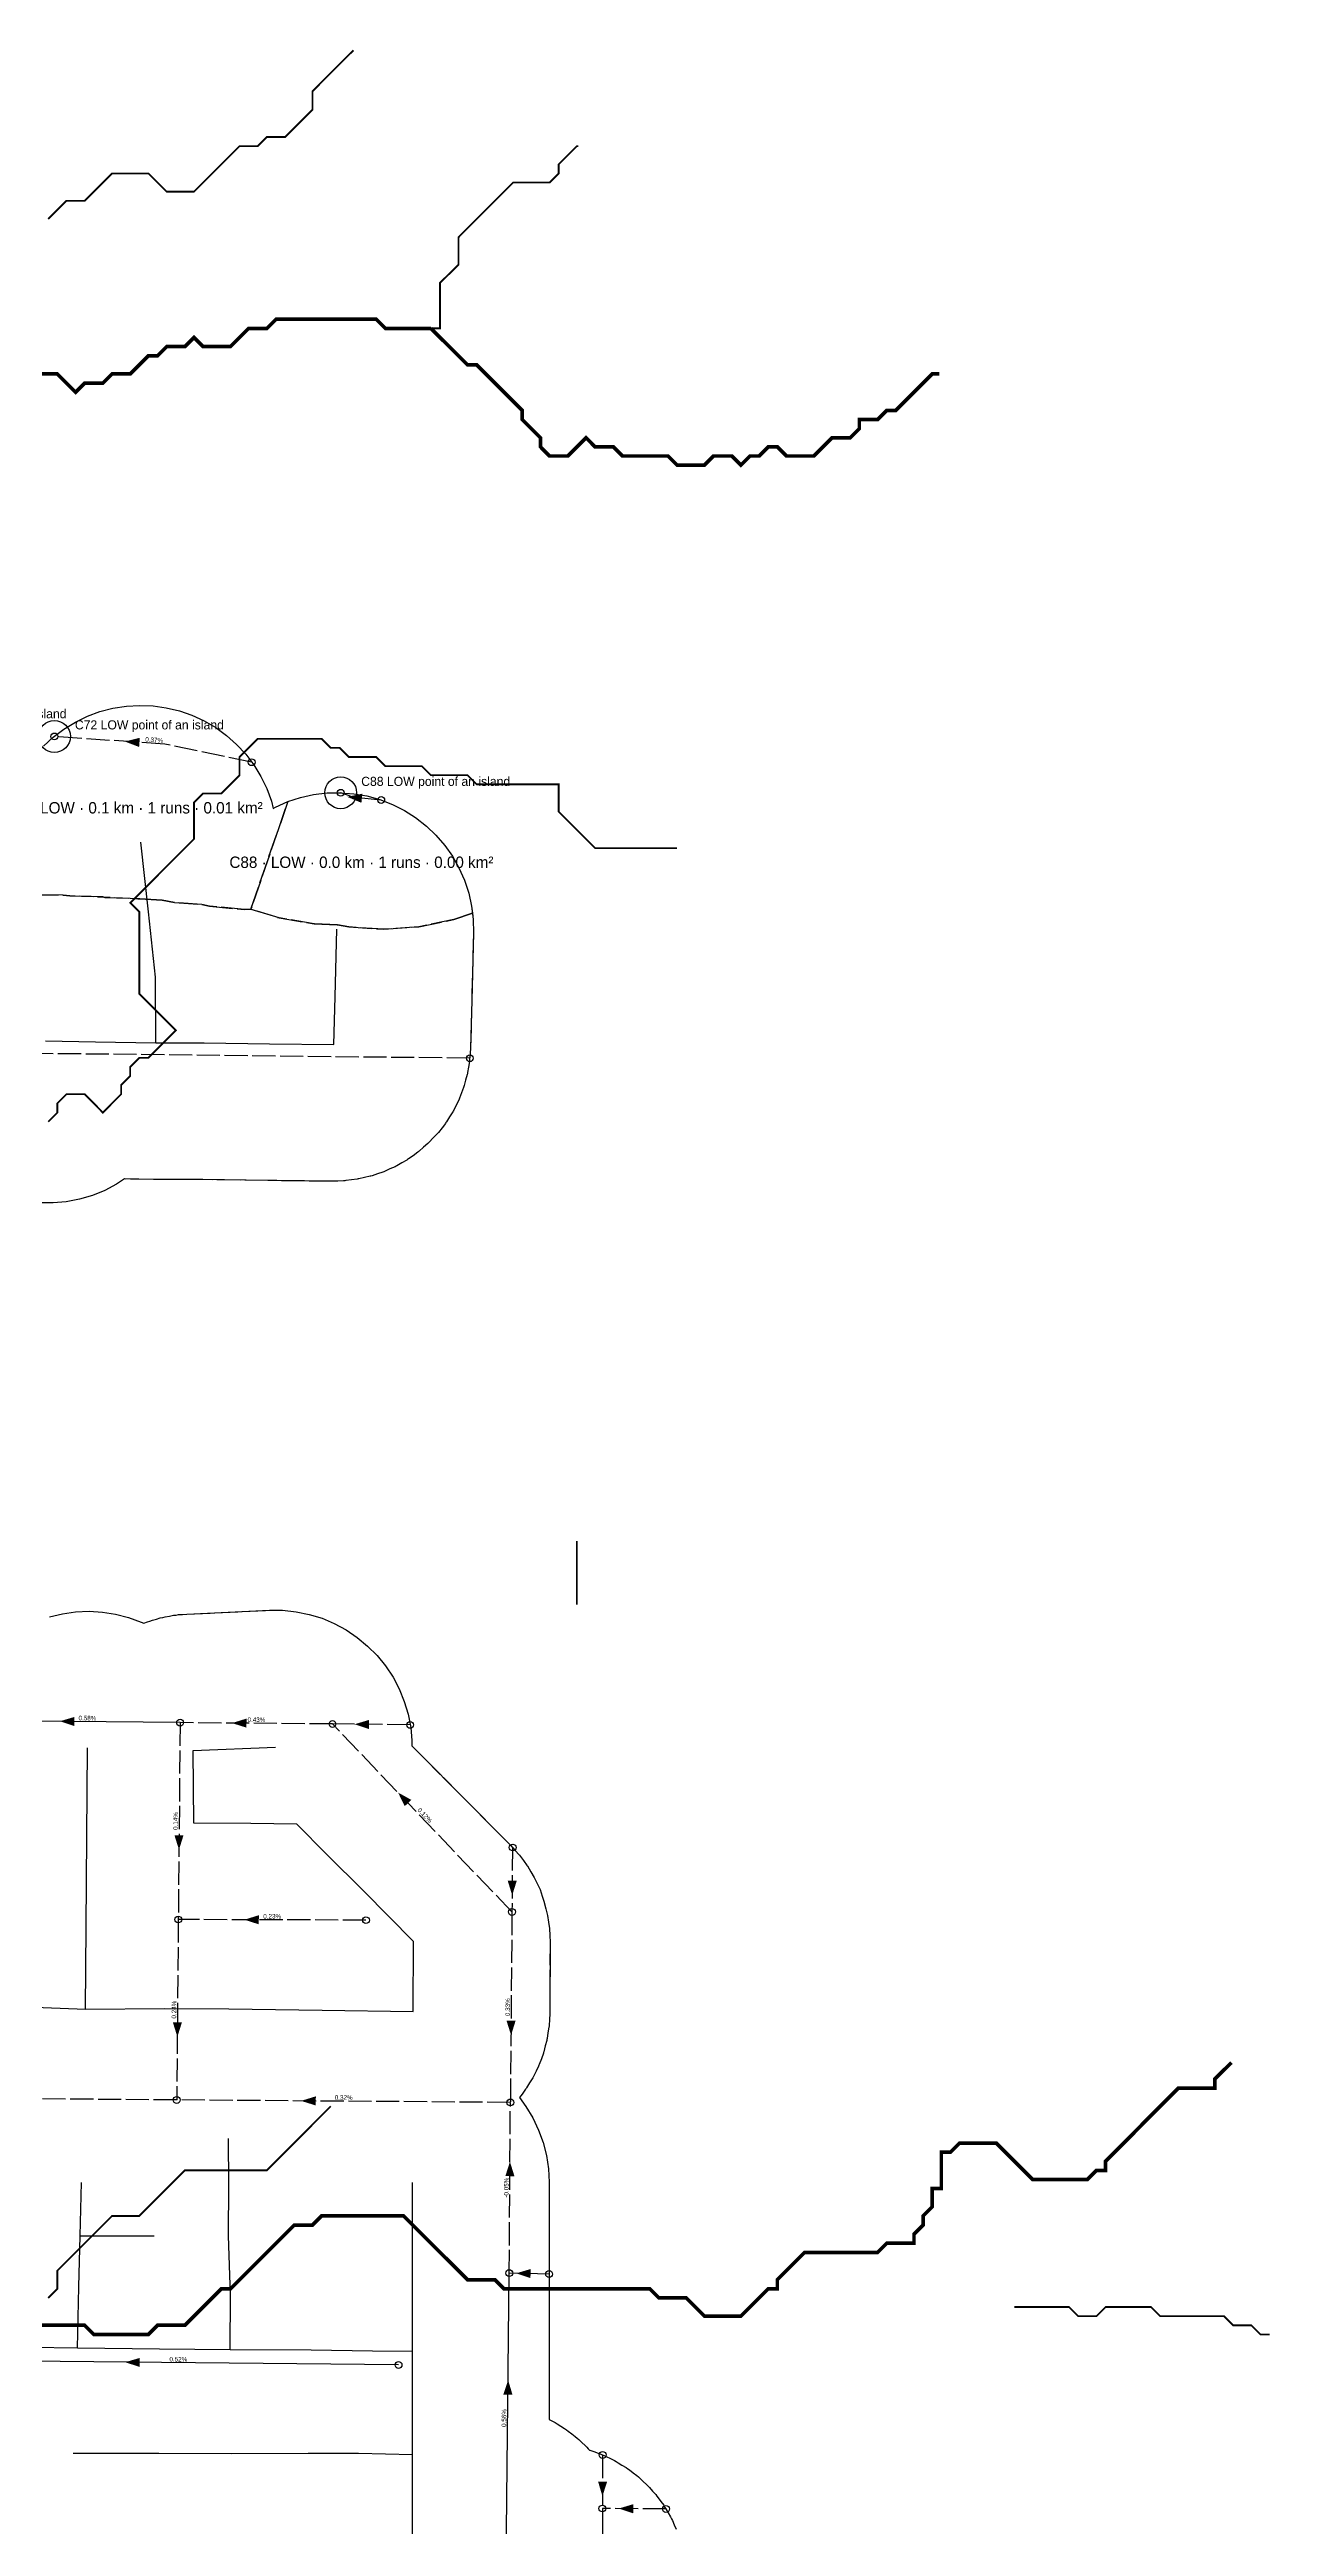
# Model space of a CAD drawing. Header units: metres. Extents: x 441395 to 476894, y 2561381 to 2578972.
# Drawn here: x 446723 to 447259, y 2566793 to 2567880 of the extents above; entities that cross this region are included whole.
import ezdxf
from ezdxf.enums import TextEntityAlignment as Align

# ---------------------------------------------------------------- set-up
doc = ezdxf.new("R2010")
doc.units = ezdxf.units.M
doc.header["$LTSCALE"] = 8
doc.linetypes.add('DASHDOT', pattern=[3.556, 2.54, -0.508, 0, -0.508])
doc.linetypes.add('DASHED', pattern=[1.524, 1.27, -0.254])
for name, color, linetype in [('A_ARROWS', 7, 'Continuous'), ('A_BUILT_2006', 252, 'Continuous'), ('A_CATCH_LABEL', 7, 'Continuous'), ('A_CATCHMENTS', 7, 'Continuous'), ('A_ENVELOPE', 3, 'Continuous'), ('A_GRADIENT', 8, 'Continuous'), ('A_JUNCTIONS', 8, 'Continuous'), ('A_OUTLET_LABEL', 7, 'Continuous'), ('A_OUTLETS', 7, 'Continuous'), ('A_RUNS', 7, 'Continuous'), ('A_STREAMS', 5, 'Continuous')]:
    doc.layers.add(name, color=color, linetype=linetype)

msp = doc.modelspace()

# ---------------------------------------------------------------- linework, layer by layer
at = {"layer": 'A_ARROWS', "color": 2}
msp.add_solid([(446756.2, 2567576.1), (446762.8, 2567577.7), (446762.5, 2567573.7)], dxfattribs=at)
at = {"layer": 'A_ARROWS', "color": 3}
msp.add_solid([(446853.9, 2567551.8), (446860.5, 2567553.2), (446860.1, 2567549.2)], dxfattribs=at)
at = {"layer": 'A_ARROWS', "color": 1}
for points in [[(446727.7, 2567146.1), (446734.1, 2567148), (446734.1, 2567144)], [(446803.3, 2567145.3), (446809.7, 2567147.3), (446809.6, 2567143.3)], [(446857.1, 2567144.8), (446863.5, 2567146.7), (446863.4, 2567142.7)], [(446876.2, 2567114.8), (446882, 2567111.6), (446879.1, 2567108.8)], [(446780, 2567089.7), (446778, 2567096.1), (446782, 2567096.1)], [(446926.3, 2567069.7), (446924.3, 2567076.2), (446928.3, 2567076.1)], [(446808.7, 2567059), (446815.1, 2567061), (446815, 2567057)], [(446779.3, 2567007.6), (446777.3, 2567014), (446781.3, 2567014)], [(446925.8, 2567008.3), (446923.8, 2567014.7), (446927.8, 2567014.7)], [(446833.6, 2566979.5), (446840.1, 2566981.5), (446840, 2566977.5)], [(446925.3, 2566952.8), (446927.3, 2566946.4), (446923.3, 2566946.5)], [(446928, 2566903.8), (446934.4, 2566905.7), (446934.3, 2566901.7)], [(446756.4, 2566864.8), (446762.8, 2566866.7), (446762.8, 2566862.7)], [(446924.5, 2566857), (446926.4, 2566850.6), (446922.4, 2566850.6)], [(446965.9, 2566806), (446964, 2566812.4), (446968, 2566812.4)], [(446973.1, 2566800.6), (446979.5, 2566802.5), (446979.4, 2566798.5)]]:
    msp.add_solid(points, dxfattribs=at)
at = {"layer": 'A_BUILT_2006', "color": 252}
for points in [[(446766.6, 2567501.3), (446763.3, 2567531.9)], [(446769.7, 2567472.6), (446766.6, 2567501.3)], [(446848.5, 2567464), (446849.3, 2567493.7)], [(446769.8, 2567443.8), (446769.7, 2567472.6)], [(446848, 2567443.1), (446848.5, 2567464)], [(446721.4, 2567444.7), (446743.3, 2567444.3)], [(446743.3, 2567444.3), (446769.8, 2567443.8)], [(446769.8, 2567443.8), (446791, 2567443.8)], [(446791, 2567443.8), (446819.7, 2567443.4)], [(446819.7, 2567443.4), (446848, 2567443.1)], [(446739.6, 2567095.6), (446739.9, 2567134.4)], [(446786.2, 2567133.2), (446822.4, 2567134.8)], [(446786.5, 2567101.4), (446786.2, 2567133.2)], [(446811.5, 2567101.2), (446786.5, 2567101.4)], [(446831.8, 2567101), (446811.5, 2567101.2)], [(446844.8, 2567087.8), (446831.8, 2567101)], [(446739.3, 2567055.7), (446739.6, 2567095.6)], [(446861.1, 2567071.5), (446844.8, 2567087.8)], [(446882.9, 2567049.4), (446861.1, 2567071.5)], [(446738.9, 2567019.8), (446739.3, 2567055.7)], [(446882.8, 2567018.7), (446882.9, 2567049.4)], [(446705.5, 2567021), (446738.9, 2567019.8)], [(446738.9, 2567019.8), (446773.6, 2567020.1)], [(446773.6, 2567020.1), (446801.9, 2567019.9)], [(446801.9, 2567019.9), (446842.9, 2567019.3)], [(446842.9, 2567019.3), (446882.8, 2567018.7)], [(446801.9, 2566942.6), (446801.7, 2566963)], [(446736.6, 2566920.3), (446737.2, 2566943.7)], [(446801.7, 2566920.3), (446801.9, 2566942.6)], [(446882.5, 2566908.2), (446882.5, 2566943.7)], [(446736.1, 2566897.9), (446736.6, 2566920.3)], [(446736.6, 2566920.3), (446769.1, 2566920.3)], [(446802.6, 2566894.4), (446801.7, 2566920.3)], [(446882.5, 2566869.5), (446882.5, 2566908.2)], [(446735.5, 2566871), (446736.1, 2566897.9)], [(446802.4, 2566870.3), (446802.6, 2566894.4)], [(446735.5, 2566871), (446714.8, 2566871.2)], [(446771.4, 2566870.6), (446735.5, 2566871)], [(446802.4, 2566870.3), (446771.4, 2566870.6)], [(446838.1, 2566870.1), (446802.4, 2566870.3)], [(446865, 2566869.7), (446838.1, 2566870.1)], [(446882.5, 2566869.5), (446865, 2566869.7)], [(446882.5, 2566848.2), (446882.5, 2566869.5)], [(446882.5, 2566824.2), (446882.5, 2566848.2)], [(446771.1, 2566824.7), (446733.5, 2566824.8)], [(446803.1, 2566824.6), (446771.1, 2566824.7)], [(446836.7, 2566824.8), (446803.1, 2566824.6)], [(446858.8, 2566824.8), (446836.7, 2566824.8)], [(446882.5, 2566824.2), (446858.8, 2566824.8)], [(446882.5, 2566787.4), (446882.5, 2566824.2)]]:
    msp.add_lwpolyline(points, dxfattribs=at)
at = {"layer": 'A_CATCHMENTS', "color": 2, "linetype": 'DASHED'}
msp.add_lwpolyline([(446720.5, 2567574), (446724.8, 2567578), (446729.5, 2567581.5), (446734.5, 2567584.6), (446739.8, 2567587.2), (446745.3, 2567589.2), (446751, 2567590.7), (446756.9, 2567591.6), (446762.7, 2567591.9), (446768.6, 2567591.7), (446774.4, 2567590.9), (446780.2, 2567589.5), (446785.7, 2567587.6), (446791.1, 2567585.1), (446796.2, 2567582.2), (446800.9, 2567578.7), (446805.3, 2567574.8), (446809.3, 2567570.5), (446812.9, 2567565.8), (446815.9, 2567560.7), (446818.5, 2567555.4), (446820.6, 2567549.9), (446821.4, 2567546.7), (446822.4, 2567547.3), (446827.8, 2567549.7), (446827.8, 2567549.7), (446811.6, 2567502.5), (446811.6, 2567502.5), (446808.7, 2567502.4), (446793.4, 2567503.8), (446790.1, 2567504.5), (446778.1, 2567505.4), (446772.6, 2567506.4), (446762.8, 2567507), (446762, 2567507.1), (446747.5, 2567507.7), (446746.6, 2567507.9), (446732.1, 2567508.3), (446729.1, 2567508.7), (446716.8, 2567508.8)], dxfattribs=at)
at = {"layer": 'A_CATCHMENTS', "color": 3, "linetype": 'DASHED'}
msp.add_lwpolyline([(446824, 2567498.7), (446811.6, 2567502.5), (446827.8, 2567549.7), (446833.4, 2567551.5), (446839.1, 2567552.8), (446845, 2567553.5), (446850.9, 2567553.6), (446856.7, 2567553.2), (446862.5, 2567552.2), (446868.2, 2567550.6), (446873.7, 2567548.5), (446879, 2567545.8), (446883.9, 2567542.7), (446888.6, 2567539), (446892.8, 2567535), (446896.7, 2567530.5), (446900.1, 2567525.7), (446902.9, 2567520.6), (446905.3, 2567515.2), (446907.2, 2567509.6), (446908.4, 2567503.8), (446908.8, 2567500.8), (446900.7, 2567498), (446885.3, 2567494.8), (446869.9, 2567493.7), (446854.6, 2567494.7), (446849.6, 2567495.7), (446839.3, 2567496.1), (446824, 2567498.7)], close=True, dxfattribs=at)
at = {"layer": 'A_CATCHMENTS', "color": 1, "linetype": 'DASHED'}
for points in [[(446716.8, 2567508.8), (446729.1, 2567508.7), (446732.1, 2567508.3), (446746.6, 2567507.9), (446747.5, 2567507.7), (446762, 2567507.1), (446762.8, 2567507), (446772.6, 2567506.4), (446778.1, 2567505.4), (446790.1, 2567504.5), (446793.4, 2567503.8), (446808.7, 2567502.4), (446811.6, 2567502.5), (446824, 2567498.7), (446839.3, 2567496.1), (446849.6, 2567495.7), (446854.6, 2567494.7), (446869.9, 2567493.7), (446885.3, 2567494.8), (446900.7, 2567498), (446908.8, 2567500.8), (446909.2, 2567498), (446909.3, 2567492.1), (446908.5, 2567462.4), (446908, 2567441.6), (446907.8, 2567439.1), (446907.6, 2567436.6), (446907.6, 2567436.1), (446907.5, 2567435.7), (446907.1, 2567433.2), (446906.7, 2567430.8), (446906.6, 2567430.3), (446906.5, 2567429.9), (446905.8, 2567427.5), (446905.2, 2567425.1), (446905.1, 2567424.7), (446904.9, 2567424.2), (446904, 2567421.9), (446903.2, 2567419.6), (446903, 2567419.1), (446902.8, 2567418.7), (446901.7, 2567416.5), (446900.6, 2567414.3), (446900.4, 2567413.9), (446900.2, 2567413.5), (446898.8, 2567411.4), (446897.5, 2567409.2), (446897.2, 2567408.9), (446897, 2567408.5), (446895.5, 2567406.5), (446893.9, 2567404.5), (446893.6, 2567404.2), (446893.4, 2567403.9), (446891.6, 2567402.1), (446889.9, 2567400.2), (446889.6, 2567399.9), (446889.3, 2567399.6), (446887.4, 2567398), (446885.5, 2567396.3), (446885.2, 2567396.1), (446884.8, 2567395.8), (446882.8, 2567394.3), (446880.8, 2567392.9), (446880.4, 2567392.6), (446880, 2567392.4), (446877.8, 2567391.2), (446875.7, 2567389.9), (446875.3, 2567389.7), (446874.9, 2567389.5), (446872.6, 2567388.5), (446870.3, 2567387.4), (446869.9, 2567387.3), (446869.5, 2567387.1), (446867.1, 2567386.3), (446864.8, 2567385.5), (446864.3, 2567385.4), (446863.9, 2567385.3), (446861.5, 2567384.7), (446859, 2567384.2), (446858.6, 2567384.1), (446858.2, 2567384), (446855.7, 2567383.7), (446853.2, 2567383.4), (446852.8, 2567383.3), (446852.3, 2567383.3), (446849.8, 2567383.2), (446847.3, 2567383.1), (446819, 2567383.4), (446819, 2567383.4), (446819, 2567383.4), (446790.5, 2567383.8), (446769.6, 2567383.8), (446769.2, 2567383.9), (446768.8, 2567383.8), (446756.1, 2567384.1), (446752.6, 2567381.8), (446747.4, 2567379.1), (446742, 2567376.9), (446736.3, 2567375.2), (446730.5, 2567374.1), (446724.7, 2567373.6), (446718.8, 2567373.7)], [(446723.1, 2567191.9), (446728.8, 2567193.3), (446734.6, 2567194.1), (446740.5, 2567194.4), (446746.4, 2567194), (446752.2, 2567193.1), (446757.9, 2567191.6), (446763.4, 2567189.6), (446764.5, 2567189.1), (446764.5, 2567189.1), (446766.2, 2567189.8), (446767.2, 2567190.1), (446768.3, 2567190.5), (446770.1, 2567190.9), (446771.8, 2567191.5), (446772.9, 2567191.7), (446774, 2567191.9), (446775.8, 2567192.2), (446777.6, 2567192.6), (446778.7, 2567192.7), (446779.8, 2567192.9), (446781.6, 2567193), (446783.5, 2567193.1), (446819.7, 2567194.8), (446825.5, 2567194.8), (446831.4, 2567194.2), (446837.2, 2567193), (446842.8, 2567191.3), (446848.2, 2567189), (446853.4, 2567186.2), (446858.3, 2567182.9), (446862.8, 2567179.1), (446867, 2567175), (446870.7, 2567170.4), (446874, 2567165.5), (446876.7, 2567160.3), (446878.9, 2567154.8), (446880.6, 2567149.2), (446881.8, 2567143.4), (446882.3, 2567137.6), (446882.3, 2567135.3), (446887.5, 2567130), (446903.5, 2567113.9), (446903.6, 2567113.8), (446903.7, 2567113.7), (446925.6, 2567091.7), (446927.5, 2567089.5), (446929.5, 2567087.3), (446929.5, 2567087.3), (446929.5, 2567087.3), (446931.2, 2567085), (446932.9, 2567082.6), (446933, 2567082.6), (446933, 2567082.6), (446934.5, 2567080), (446936, 2567077.5), (446936, 2567077.5), (446936, 2567077.5), (446937.2, 2567074.9), (446938.5, 2567072.2), (446938.5, 2567072.2), (446938.5, 2567072.2), (446939.4, 2567069.4), (446940.4, 2567066.7), (446940.4, 2567066.6), (446940.4, 2567066.6), (446941.1, 2567063.8), (446941.8, 2567060.9), (446941.8, 2567060.9), (446941.8, 2567060.9), (446942.3, 2567058), (446942.7, 2567055.1), (446942.7, 2567055.1), (446942.7, 2567055.1), (446942.8, 2567052.1), (446942.9, 2567049.2), (446942.8, 2567018.5), (446942.8, 2567018.1), (446942.8, 2567017.7), (446942.7, 2567015.2), (446942.5, 2567012.6), (446942.5, 2567012.2), (446942.4, 2567011.9), (446942, 2567009.3), (446941.6, 2567006.8), (446941.5, 2567006.4), (446941.5, 2567006), (446940.8, 2567003.6), (446940.2, 2567001), (446940.1, 2567000.7), (446940, 2567000.4), (446939.1, 2566997.9), (446938.2, 2566995.5), (446938, 2566995.2), (446937.9, 2566994.8), (446936.8, 2566992.5), (446935.6, 2566990.2), (446935.5, 2566989.9), (446935.3, 2566989.6), (446933.9, 2566987.4), (446932.6, 2566985.2), (446932.4, 2566984.9), (446932.2, 2566984.6), (446930.6, 2566982.5), (446929.5, 2566981), (446932.3, 2566977.1), (446935.4, 2566972.1), (446937.9, 2566966.7), (446939.9, 2566961.2), (446941.3, 2566955.5), (446942.2, 2566949.7), (446942.5, 2566943.8), (446942.5, 2566908.2), (446942.5, 2566908.2), (446942.5, 2566908.1), (446942.5, 2566869.5), (446942.5, 2566848.2), (446942.5, 2566839.7), (446942.5, 2566839.6), (446944.3, 2566838.8), (446945.2, 2566838.3), (446946, 2566837.8), (446947.7, 2566836.7), (446949.3, 2566835.7), (446950.1, 2566835.1), (446950.9, 2566834.6), (446952.5, 2566833.4), (446954, 2566832.2), (446954.8, 2566831.5), (446955.5, 2566830.9), (446956.9, 2566829.5), (446958.4, 2566828.2), (446959, 2566827.5), (446959.7, 2566826.8), (446960.2, 2566826.2), (446960.4, 2566826.2), (446961.2, 2566825.9), (446962.1, 2566825.6), (446964, 2566824.9), (446965.9, 2566824.2), (446966.7, 2566823.8), (446967.6, 2566823.4), (446969.4, 2566822.5), (446971.2, 2566821.6), (446972, 2566821.2), (446972.8, 2566820.7), (446974.5, 2566819.6), (446976.3, 2566818.6), (446977, 2566818), (446977.8, 2566817.5), (446979.4, 2566816.3), (446981, 2566815.1), (446981.7, 2566814.5), (446982.4, 2566813.9), (446983.8, 2566812.5), (446985.3, 2566811.1), (446986, 2566810.4), (446986.6, 2566809.8), (446987.9, 2566808.2), (446989.3, 2566806.7), (446989.8, 2566806), (446990.4, 2566805.3), (446991.6, 2566803.6), (446992.8, 2566802), (446993.2, 2566801.2), (446993.8, 2566800.4), (446994.8, 2566798.7), (446995.8, 2566796.9), (446996.2, 2566796.1), (446996.6, 2566795.3), (446997.4, 2566793.4), (446998.3, 2566791.6)]]:
    msp.add_lwpolyline(points, dxfattribs=at)
at = {"layer": 'A_ENVELOPE', "color": 3}
for points in [[(446720.5, 2567574), (446724.8, 2567578), (446729.5, 2567581.5), (446734.5, 2567584.6), (446739.8, 2567587.2), (446745.3, 2567589.2), (446751, 2567590.7), (446756.9, 2567591.6), (446762.7, 2567591.9), (446768.6, 2567591.7), (446774.4, 2567590.9), (446780.2, 2567589.5), (446785.7, 2567587.6), (446791.1, 2567585.1), (446796.2, 2567582.2), (446800.9, 2567578.7), (446805.3, 2567574.8), (446809.3, 2567570.5), (446812.9, 2567565.8), (446815.9, 2567560.7), (446818.5, 2567555.4), (446820.6, 2567549.9), (446821.4, 2567546.7), (446822.4, 2567547.3), (446827.8, 2567549.7), (446833.4, 2567551.5), (446839.1, 2567552.8), (446845, 2567553.5), (446850.9, 2567553.6), (446856.7, 2567553.2), (446862.5, 2567552.2), (446868.2, 2567550.6), (446873.7, 2567548.5), (446879, 2567545.8), (446883.9, 2567542.7), (446888.6, 2567539), (446892.8, 2567535), (446896.7, 2567530.5), (446900.1, 2567525.7), (446902.9, 2567520.6), (446905.3, 2567515.2), (446907.2, 2567509.6), (446908.4, 2567503.8), (446909.2, 2567498), (446909.3, 2567492.1), (446908.5, 2567462.4), (446908, 2567441.6), (446907.8, 2567439.1), (446907.6, 2567436.6), (446907.6, 2567436.1), (446907.5, 2567435.7), (446907.1, 2567433.2), (446906.7, 2567430.8), (446906.6, 2567430.3), (446906.5, 2567429.9), (446905.8, 2567427.5), (446905.2, 2567425.1), (446905.1, 2567424.7), (446904.9, 2567424.2), (446904, 2567421.9), (446903.2, 2567419.6), (446903, 2567419.1), (446902.8, 2567418.7), (446901.7, 2567416.5), (446900.6, 2567414.3), (446900.4, 2567413.9), (446900.2, 2567413.5), (446898.8, 2567411.4), (446897.5, 2567409.2), (446897.2, 2567408.9), (446897, 2567408.5), (446895.5, 2567406.5), (446893.9, 2567404.5), (446893.6, 2567404.2), (446893.4, 2567403.9), (446891.6, 2567402.1), (446889.9, 2567400.2), (446889.6, 2567399.9), (446889.3, 2567399.6), (446887.4, 2567398), (446885.5, 2567396.3), (446885.2, 2567396.1), (446884.8, 2567395.8), (446882.8, 2567394.3), (446880.8, 2567392.9), (446880.4, 2567392.6), (446880, 2567392.4), (446877.8, 2567391.2), (446875.7, 2567389.9), (446875.3, 2567389.7), (446874.9, 2567389.5), (446872.6, 2567388.5), (446870.3, 2567387.4), (446869.9, 2567387.3), (446869.5, 2567387.1), (446867.1, 2567386.3), (446864.8, 2567385.5), (446864.3, 2567385.4), (446863.9, 2567385.3), (446861.5, 2567384.7), (446859, 2567384.2), (446858.6, 2567384.1), (446858.2, 2567384), (446855.7, 2567383.7), (446853.2, 2567383.4), (446852.8, 2567383.3), (446852.3, 2567383.3), (446849.8, 2567383.2), (446847.3, 2567383.1), (446819, 2567383.4), (446819, 2567383.4), (446819, 2567383.4), (446790.5, 2567383.8), (446769.6, 2567383.8), (446769.2, 2567383.9), (446768.8, 2567383.8), (446756.1, 2567384.1), (446752.6, 2567381.8), (446747.4, 2567379.1), (446742, 2567376.9), (446736.3, 2567375.2), (446730.5, 2567374.1), (446724.7, 2567373.6), (446718.8, 2567373.7)], [(446723.1, 2567191.9), (446728.8, 2567193.3), (446734.6, 2567194.1), (446740.5, 2567194.4), (446746.4, 2567194), (446752.2, 2567193.1), (446757.9, 2567191.6), (446763.4, 2567189.6), (446764.5, 2567189.1), (446764.5, 2567189.1), (446766.2, 2567189.8), (446767.2, 2567190.1), (446768.3, 2567190.5), (446770.1, 2567190.9), (446771.8, 2567191.5), (446772.9, 2567191.7), (446774, 2567191.9), (446775.8, 2567192.2), (446777.6, 2567192.6), (446778.7, 2567192.7), (446779.8, 2567192.9), (446781.6, 2567193), (446783.5, 2567193.1), (446819.7, 2567194.8), (446825.5, 2567194.8), (446831.4, 2567194.2), (446837.2, 2567193), (446842.8, 2567191.3), (446848.2, 2567189), (446853.4, 2567186.2), (446858.3, 2567182.9), (446862.8, 2567179.1), (446867, 2567175), (446870.7, 2567170.4), (446874, 2567165.5), (446876.7, 2567160.3), (446878.9, 2567154.8), (446880.6, 2567149.2), (446881.8, 2567143.4), (446882.3, 2567137.6), (446882.3, 2567135.3), (446887.5, 2567130), (446903.5, 2567113.9), (446903.6, 2567113.8), (446903.7, 2567113.7), (446925.6, 2567091.7), (446927.5, 2567089.5), (446929.5, 2567087.3), (446929.5, 2567087.3), (446929.5, 2567087.3), (446931.2, 2567085), (446932.9, 2567082.6), (446933, 2567082.6), (446933, 2567082.6), (446934.5, 2567080), (446936, 2567077.5), (446936, 2567077.5), (446936, 2567077.5), (446937.2, 2567074.9), (446938.5, 2567072.2), (446938.5, 2567072.2), (446938.5, 2567072.2), (446939.4, 2567069.4), (446940.4, 2567066.7), (446940.4, 2567066.6), (446940.4, 2567066.6), (446941.1, 2567063.8), (446941.8, 2567060.9), (446941.8, 2567060.9), (446941.8, 2567060.9), (446942.3, 2567058), (446942.7, 2567055.1), (446942.7, 2567055.1), (446942.7, 2567055.1), (446942.8, 2567052.1), (446942.9, 2567049.2), (446942.8, 2567018.5), (446942.8, 2567018.1), (446942.8, 2567017.7), (446942.7, 2567015.2), (446942.5, 2567012.6), (446942.5, 2567012.2), (446942.4, 2567011.9), (446942, 2567009.3), (446941.6, 2567006.8), (446941.5, 2567006.4), (446941.5, 2567006), (446940.8, 2567003.6), (446940.2, 2567001), (446940.1, 2567000.7), (446940, 2567000.4), (446939.1, 2566997.9), (446938.2, 2566995.5), (446938, 2566995.2), (446937.9, 2566994.8), (446936.8, 2566992.5), (446935.6, 2566990.2), (446935.5, 2566989.9), (446935.3, 2566989.6), (446933.9, 2566987.4), (446932.6, 2566985.2), (446932.4, 2566984.9), (446932.2, 2566984.6), (446930.6, 2566982.5), (446929.5, 2566981), (446932.3, 2566977.1), (446935.4, 2566972.1), (446937.9, 2566966.7), (446939.9, 2566961.2), (446941.3, 2566955.5), (446942.2, 2566949.7), (446942.5, 2566943.8), (446942.5, 2566908.2), (446942.5, 2566908.2), (446942.5, 2566908.1), (446942.5, 2566869.5), (446942.5, 2566848.2), (446942.5, 2566839.7), (446942.5, 2566839.6), (446944.3, 2566838.8), (446945.2, 2566838.3), (446946, 2566837.8), (446947.7, 2566836.7), (446949.3, 2566835.7), (446950.1, 2566835.1), (446950.9, 2566834.6), (446952.5, 2566833.4), (446954, 2566832.2), (446954.8, 2566831.5), (446955.5, 2566830.9), (446956.9, 2566829.5), (446958.4, 2566828.2), (446959, 2566827.5), (446959.7, 2566826.8), (446960.2, 2566826.2), (446960.4, 2566826.2), (446961.2, 2566825.9), (446962.1, 2566825.6), (446964, 2566824.9), (446965.9, 2566824.2), (446966.7, 2566823.8), (446967.6, 2566823.4), (446969.4, 2566822.5), (446971.2, 2566821.6), (446972, 2566821.2), (446972.8, 2566820.7), (446974.5, 2566819.6), (446976.3, 2566818.6), (446977, 2566818), (446977.8, 2566817.5), (446979.4, 2566816.3), (446981, 2566815.1), (446981.7, 2566814.5), (446982.4, 2566813.9), (446983.8, 2566812.5), (446985.3, 2566811.1), (446986, 2566810.4), (446986.6, 2566809.8), (446987.9, 2566808.2), (446989.3, 2566806.7), (446989.8, 2566806), (446990.4, 2566805.3), (446991.6, 2566803.6), (446992.8, 2566802), (446993.2, 2566801.2), (446993.8, 2566800.4), (446994.8, 2566798.7), (446995.8, 2566796.9), (446996.2, 2566796.1), (446996.6, 2566795.3), (446997.4, 2566793.4), (446998.3, 2566791.6)]]:
    msp.add_lwpolyline(points, dxfattribs=at)
at = {"layer": 'A_JUNCTIONS'}
for centre in [(446725.3, 2567578.3), (446811.9, 2567567), (446851, 2567553.6), (446868.8, 2567550.4), (446907.7, 2567437.1), (446780.5, 2567145.5), (446847.4, 2567144.9), (446881.5, 2567144.5), (446926.5, 2567090.7), (446926.2, 2567062.4), (446779.7, 2567059.1), (446862.1, 2567058.8), (446779, 2566979.9), (446925.5, 2566978.8), (446925, 2566903.9), (446942.5, 2566903.5), (446876.4, 2566863.6), (446966, 2566824.1), (446965.9, 2566800.6), (446993.8, 2566800.4)]:
    msp.add_circle(centre, 1.5, dxfattribs=at)
at = {"layer": 'A_OUTLETS', "color": 30}
for centre in [(446725.3, 2567578.3), (446851, 2567553.6)]:
    msp.add_circle(centre, 7, dxfattribs=at)
at = {"layer": 'A_RUNS', "color": 2, "linetype": 'DASHED'}
msp.add_lwpolyline([(446811.9, 2567567), (446773.8, 2567574.9), (446725.3, 2567578.3)], dxfattribs=at)
at = {"layer": 'A_RUNS', "color": 3, "linetype": 'DASHED'}
msp.add_lwpolyline([(446868.8, 2567550.4), (446856.5, 2567551.6), (446851, 2567553.6)], dxfattribs=at)
at = {"layer": 'A_RUNS', "color": 1, "linetype": 'DASHED'}
for points in [[(446907.7, 2567437.1), (446650.5, 2567439.9), (446636.2, 2567314.6)], [(446780.5, 2567145.5), (446779.7, 2567059.1)], [(446847.4, 2567144.9), (446780.5, 2567145.5)], [(446926.2, 2567062.4), (446847.4, 2567144.9)], [(446881.5, 2567144.5), (446847.4, 2567144.9)], [(446926.4, 2567090.7), (446926.2, 2567062.4)], [(446779.7, 2567059.1), (446779, 2566979.9)], [(446862.1, 2567058.8), (446779.7, 2567059.1)], [(446926.2, 2567062.4), (446925.5, 2566978.8)], [(446779, 2566979.9), (446712.4, 2566980.4), (446643.3, 2566936)], [(446925.5, 2566978.8), (446779, 2566979.9)], [(446925, 2566903.9), (446925.5, 2566978.8)], [(446942.5, 2566903.5), (446925, 2566903.9)], [(446966, 2566824.1), (446965.9, 2566800.6)], [(446993.8, 2566800.4), (446965.9, 2566800.6)]]:
    msp.add_lwpolyline(points, dxfattribs=at)
at = {"layer": 'A_RUNS', "color": 1}
for points in [[(446780.5, 2567145.5), (446699.2, 2567146.3)], [(446923.7, 2566776.7), (446925, 2566903.9)], [(446876.4, 2566863.6), (446683.1, 2566865.5)]]:
    msp.add_lwpolyline(points, dxfattribs=at)
at = {"layer": 'A_RUNS', "color": 1, "linetype": 'DASHDOT'}
msp.add_lwpolyline([(446965.9, 2566800.6), (446966, 2566777.8)], dxfattribs=at)
at = {"layer": 'A_STREAMS', "color": 5}
for points, const_width in [([(446856.6, 2567879.4), (446854.6, 2567877.5), (446850.6, 2567873.5), (446846.6, 2567869.5), (446842.6, 2567865.5), (446838.6, 2567861.4), (446838.6, 2567857.4), (446838.6, 2567853.4), (446834.6, 2567849.4), (446830.6, 2567845.4), (446826.6, 2567841.4), (446822.6, 2567841.4), (446818.6, 2567841.4), (446814.6, 2567837.4), (446810.6, 2567837.4), (446806.6, 2567837.4), (446802.6, 2567833.4), (446798.6, 2567829.4), (446794.6, 2567825.4), (446790.6, 2567821.4), (446786.6, 2567817.4), (446782.6, 2567817.4), (446778.6, 2567817.4), (446774.6, 2567817.4), (446770.6, 2567821.4), (446766.6, 2567825.4), (446762.6, 2567825.4), (446758.6, 2567825.4), (446754.6, 2567825.4), (446750.6, 2567825.4), (446746.6, 2567821.4), (446742.6, 2567817.4), (446738.6, 2567813.4), (446734.6, 2567813.4), (446730.6, 2567813.4), (446726.6, 2567809.4), (446722.6, 2567805.4)], 0.8), ([(446955.3, 2567837.4), (446954.7, 2567837.4), (446950.7, 2567833.4), (446946.7, 2567829.4), (446946.7, 2567825.4), (446942.7, 2567821.4), (446938.7, 2567821.4), (446934.7, 2567821.4), (446930.7, 2567821.4), (446926.7, 2567821.4), (446922.7, 2567817.4), (446918.7, 2567813.4), (446914.7, 2567809.4), (446910.7, 2567805.4), (446906.7, 2567801.4), (446902.7, 2567797.4), (446902.7, 2567793.4), (446902.7, 2567789.4), (446902.7, 2567785.4), (446898.7, 2567781.4), (446894.6, 2567777.4), (446894.6, 2567773.4), (446894.6, 2567769.4), (446894.6, 2567765.4), (446894.6, 2567761.4), (446894.6, 2567757.4), (446890.6, 2567757.4)], 0.8), ([(446890.6, 2567757.4), (446886.6, 2567757.4), (446882.6, 2567757.4), (446878.6, 2567757.4), (446874.6, 2567757.4), (446870.6, 2567757.4), (446866.6, 2567761.4), (446862.6, 2567761.4), (446858.6, 2567761.4), (446854.6, 2567761.4), (446850.6, 2567761.4), (446846.6, 2567761.4), (446842.6, 2567761.4), (446838.6, 2567761.4), (446834.6, 2567761.4), (446830.6, 2567761.4), (446826.6, 2567761.4), (446822.6, 2567761.4), (446818.6, 2567757.4), (446814.6, 2567757.4), (446810.6, 2567757.4), (446806.6, 2567753.4), (446802.6, 2567749.4), (446798.6, 2567749.4), (446794.6, 2567749.4), (446790.6, 2567749.4), (446786.6, 2567753.4), (446782.6, 2567749.4), (446778.6, 2567749.4), (446774.6, 2567749.4), (446770.6, 2567745.4), (446766.6, 2567745.4), (446762.6, 2567741.4), (446758.6, 2567737.4), (446754.6, 2567737.4), (446750.6, 2567737.4), (446746.6, 2567733.4), (446742.6, 2567733.4), (446738.6, 2567733.4), (446734.6, 2567729.4), (446730.6, 2567733.4), (446726.6, 2567737.4), (446722.6, 2567737.4), (446718.6, 2567737.4)], 1.6), ([(447113.8, 2567737.4), (447110.7, 2567737.4), (447106.7, 2567733.4), (447102.7, 2567729.4), (447098.7, 2567725.4), (447094.7, 2567721.4), (447090.7, 2567721.4), (447086.7, 2567717.4), (447082.7, 2567717.4), (447078.7, 2567717.4), (447078.7, 2567713.4), (447074.7, 2567709.4), (447070.7, 2567709.4), (447066.7, 2567709.4), (447062.7, 2567705.4), (447058.7, 2567701.4), (447054.7, 2567701.4), (447050.7, 2567701.4), (447046.7, 2567701.4), (447042.7, 2567705.4), (447038.7, 2567705.4), (447034.7, 2567701.4), (447030.7, 2567701.4), (447026.7, 2567697.4), (447022.7, 2567701.4), (447018.7, 2567701.4), (447014.7, 2567701.4), (447010.7, 2567697.4), (447006.7, 2567697.4), (447002.7, 2567697.4), (446998.7, 2567697.4), (446994.7, 2567701.4), (446990.7, 2567701.4), (446986.7, 2567701.4), (446982.7, 2567701.4), (446978.7, 2567701.4), (446974.7, 2567701.4), (446970.7, 2567705.4), (446966.7, 2567705.4), (446962.7, 2567705.4), (446958.7, 2567709.4), (446954.7, 2567705.4), (446950.7, 2567701.4), (446946.7, 2567701.4), (446942.7, 2567701.4), (446938.7, 2567705.4), (446938.7, 2567709.4), (446934.7, 2567713.4), (446930.7, 2567717.4), (446930.7, 2567721.4), (446926.7, 2567725.4), (446922.7, 2567729.4), (446918.7, 2567733.4), (446914.7, 2567737.4), (446910.7, 2567741.4), (446906.7, 2567741.4), (446902.7, 2567745.4), (446898.7, 2567749.4), (446894.6, 2567753.4), (446890.6, 2567757.4)], 1.6), ([(446998.7, 2567529.3), (446994.7, 2567529.3), (446990.7, 2567529.3), (446986.7, 2567529.3), (446982.7, 2567529.3), (446978.7, 2567529.3), (446974.7, 2567529.3), (446970.7, 2567529.3), (446966.7, 2567529.3), (446962.7, 2567529.3), (446958.7, 2567533.3), (446954.7, 2567537.3), (446950.7, 2567541.3), (446946.7, 2567545.3), (446946.7, 2567549.3), (446946.7, 2567553.3), (446946.7, 2567557.3), (446942.7, 2567557.3), (446938.7, 2567557.3), (446934.7, 2567557.3), (446930.7, 2567557.3), (446926.7, 2567557.3), (446922.7, 2567557.3), (446918.7, 2567557.3), (446914.7, 2567557.3), (446910.7, 2567557.3), (446906.7, 2567561.3), (446902.7, 2567561.3), (446898.7, 2567561.3), (446894.6, 2567561.3), (446890.6, 2567561.3), (446886.6, 2567565.3), (446882.6, 2567565.3), (446878.6, 2567565.3), (446874.6, 2567565.3), (446870.6, 2567565.3), (446866.6, 2567569.3), (446862.6, 2567569.3), (446858.6, 2567569.3), (446854.6, 2567569.3), (446850.6, 2567573.3), (446846.6, 2567573.3), (446842.6, 2567577.3), (446838.6, 2567577.3), (446834.6, 2567577.3), (446830.6, 2567577.3), (446826.6, 2567577.3), (446822.6, 2567577.3), (446818.6, 2567577.3), (446814.6, 2567577.3), (446810.6, 2567573.3), (446806.6, 2567569.3), (446806.6, 2567565.3), (446806.6, 2567561.3), (446802.6, 2567557.3), (446798.6, 2567553.3), (446794.6, 2567553.3), (446790.6, 2567553.3), (446786.6, 2567549.3), (446786.6, 2567545.3), (446786.6, 2567541.3), (446786.6, 2567537.3), (446786.6, 2567533.3), (446782.6, 2567529.3), (446778.6, 2567525.3), (446774.6, 2567521.3), (446770.6, 2567517.3), (446766.6, 2567513.3), (446762.6, 2567509.3), (446758.6, 2567505.3), (446762.6, 2567501.3), (446762.6, 2567497.3), (446762.6, 2567493.3), (446762.6, 2567489.3), (446762.6, 2567485.3), (446762.6, 2567481.3), (446762.6, 2567477.3), (446762.6, 2567473.3), (446762.6, 2567469.3), (446762.6, 2567465.3), (446766.6, 2567461.3), (446770.6, 2567457.3), (446774.6, 2567453.3), (446778.6, 2567449.3), (446774.6, 2567445.3), (446770.6, 2567441.3), (446766.6, 2567437.3), (446762.6, 2567437.3), (446758.6, 2567433.3), (446758.6, 2567429.3), (446754.6, 2567425.3), (446754.6, 2567421.3), (446750.6, 2567417.3), (446746.6, 2567413.2), (446742.6, 2567417.3), (446738.6, 2567421.3), (446734.6, 2567421.3), (446730.6, 2567421.3), (446726.6, 2567417.3), (446726.6, 2567413.2), (446722.6, 2567409.2)], 0.8), ([(446954.7, 2567225.2), (446954.7, 2567221.2), (446954.7, 2567217.2), (446954.7, 2567213.2), (446954.7, 2567209.2), (446954.7, 2567205.2), (446954.7, 2567201.2), (446954.7, 2567197.2)], 0.8), ([(447242.1, 2566996.3), (447238.8, 2566993.1), (447234.8, 2566989.1), (447234.8, 2566985.1), (447230.8, 2566985.1), (447226.8, 2566985.1), (447222.8, 2566985.1), (447218.8, 2566985.1), (447214.8, 2566981.1), (447210.8, 2566977.1), (447206.8, 2566973.1), (447202.8, 2566969.1), (447198.8, 2566965), (447194.8, 2566961), (447190.8, 2566957), (447186.8, 2566953), (447186.8, 2566949), (447182.8, 2566949), (447178.8, 2566945), (447174.8, 2566945), (447170.8, 2566945), (447166.8, 2566945), (447162.8, 2566945), (447158.8, 2566945), (447154.8, 2566945), (447150.8, 2566949), (447146.8, 2566953), (447142.8, 2566957), (447138.8, 2566961), (447134.8, 2566961), (447130.8, 2566961), (447126.7, 2566961), (447122.7, 2566961), (447118.7, 2566957), (447114.7, 2566957), (447114.7, 2566953), (447114.7, 2566949), (447114.7, 2566945), (447114.7, 2566941), (447110.7, 2566941), (447110.7, 2566937), (447110.7, 2566933), (447106.7, 2566929), (447106.7, 2566925), (447102.7, 2566921), (447102.7, 2566917), (447098.7, 2566917), (447094.7, 2566917), (447090.7, 2566917), (447086.7, 2566913), (447082.7, 2566913), (447078.7, 2566913), (447074.7, 2566913), (447070.7, 2566913), (447066.7, 2566913), (447062.7, 2566913), (447058.7, 2566913), (447054.7, 2566913), (447050.7, 2566909), (447046.7, 2566905), (447042.7, 2566901), (447042.7, 2566897), (447038.7, 2566897), (447034.7, 2566893), (447030.7, 2566889), (447026.7, 2566885), (447022.7, 2566885), (447018.7, 2566885), (447014.7, 2566885), (447010.7, 2566885), (447006.7, 2566889), (447002.7, 2566893), (446998.7, 2566893), (446994.7, 2566893), (446990.7, 2566893), (446986.7, 2566897), (446982.7, 2566897), (446978.7, 2566897), (446974.7, 2566897), (446970.7, 2566897), (446966.7, 2566897), (446962.7, 2566897), (446958.7, 2566897), (446954.7, 2566897), (446950.7, 2566897), (446946.7, 2566897), (446942.7, 2566897), (446938.7, 2566897), (446934.7, 2566897), (446930.7, 2566897), (446926.7, 2566897), (446922.7, 2566897), (446918.7, 2566901), (446914.7, 2566901), (446910.7, 2566901), (446906.7, 2566901), (446902.7, 2566905), (446898.7, 2566909), (446894.6, 2566913), (446890.6, 2566917), (446886.6, 2566921), (446882.6, 2566925), (446878.6, 2566929), (446874.6, 2566929), (446870.6, 2566929), (446866.6, 2566929), (446862.6, 2566929), (446858.6, 2566929), (446854.6, 2566929), (446850.6, 2566929), (446846.6, 2566929), (446842.6, 2566929), (446838.6, 2566925), (446834.6, 2566925), (446830.6, 2566925), (446826.6, 2566921), (446822.6, 2566917), (446818.6, 2566913), (446814.6, 2566909), (446810.6, 2566905), (446806.6, 2566901), (446802.6, 2566897), (446798.6, 2566897), (446794.6, 2566893), (446790.6, 2566889), (446786.6, 2566885), (446782.6, 2566881), (446778.6, 2566881), (446774.6, 2566881), (446770.6, 2566881), (446766.6, 2566877), (446762.6, 2566877), (446758.6, 2566877), (446754.6, 2566877), (446750.6, 2566877), (446746.6, 2566877), (446742.6, 2566877), (446738.6, 2566881), (446734.6, 2566881), (446730.6, 2566881), (446726.6, 2566881), (446722.6, 2566881), (446718.6, 2566881)], 1.6), ([(446846.6, 2566977.1), (446842.6, 2566973.1), (446838.6, 2566969.1), (446834.6, 2566965), (446830.6, 2566961), (446826.6, 2566957), (446822.6, 2566953), (446818.6, 2566949), (446814.6, 2566949), (446810.6, 2566949), (446806.6, 2566949), (446802.6, 2566949), (446798.6, 2566949), (446794.6, 2566949), (446790.6, 2566949), (446786.6, 2566949), (446782.6, 2566949), (446778.6, 2566945), (446774.6, 2566941), (446770.6, 2566937), (446766.6, 2566933), (446762.6, 2566929), (446758.6, 2566929), (446754.6, 2566929), (446750.6, 2566929), (446746.6, 2566925), (446742.6, 2566921), (446738.6, 2566917), (446734.6, 2566913), (446730.6, 2566909), (446726.6, 2566905), (446726.6, 2566901), (446726.6, 2566897), (446722.6, 2566893)], 0.8), ([(447258.8, 2566877), (447254.8, 2566877), (447250.8, 2566881), (447246.8, 2566881), (447242.8, 2566881), (447238.8, 2566885), (447234.8, 2566885), (447230.8, 2566885), (447226.8, 2566885), (447222.8, 2566885), (447218.8, 2566885), (447214.8, 2566885), (447210.8, 2566885), (447206.8, 2566889), (447202.8, 2566889), (447198.8, 2566889), (447194.8, 2566889), (447190.8, 2566889), (447186.8, 2566889), (447182.8, 2566885), (447178.8, 2566885), (447174.8, 2566885), (447170.8, 2566889), (447166.8, 2566889), (447162.8, 2566889), (447158.8, 2566889), (447154.8, 2566889), (447150.8, 2566889), (447146.8, 2566889)], 0.8)]:
    msp.add_lwpolyline(points, dxfattribs=dict(at, const_width=const_width))

# ---------------------------------------------------------------- texts
at = {"layer": 'A_CATCH_LABEL', "color": 2}
msp.add_text('C72 · LOW · 0.1 km · 1 runs · 0.01 km²', height=5, dxfattribs=at).set_placement((446758.8, 2567547), align=Align.MIDDLE_CENTER)
at = {"layer": 'A_CATCH_LABEL', "color": 3}
msp.add_text('C88 · LOW · 0.0 km · 1 runs · 0.00 km²', height=5, dxfattribs=at).set_placement((446860.1, 2567523.1), align=Align.MIDDLE_CENTER)
at = {"layer": 'A_GRADIENT', "color": 2}
msp.add_text('0.37%', height=2, rotation=355.888, dxfattribs=at).set_placement((446769, 2567575.2), align=Align.BOTTOM_CENTER)
at = {"layer": 'A_GRADIENT', "color": 1}
for s, rotation, p in [('0.58%', 359.4375, (446739.8, 2567145.9)), ('0.43%', 359.4375, (446814, 2567145.2)), ('0.12%', 313.7113, (446886.8, 2567103.7)), ('0.14%', 89.4649, (446780.1, 2567102.3)), ('0.23%', 359.7503, (446820.9, 2567058.9)), ('0.24%', 89.5152, (446779.4, 2567019.5)), ('0.33%', 89.5413, (446925.9, 2567020.6)), ('0.32%', 359.5771, (446852.3, 2566979.4)), ('-0.05%', 89.5413, (446925.3, 2566941.4)), ('0.52%', 359.4466, (446779.7, 2566864.5)), ('0.56%', 89.4405, (446924.3, 2566840.3))]:
    msp.add_text(s, height=2, rotation=rotation, dxfattribs=at).set_placement(p, align=Align.BOTTOM_CENTER)
at = {"layer": 'A_OUTLET_LABEL', "color": 30}
for s, p in [('C89 LOW point of an island', (446665.2, 2567586.3)), ('C72 LOW point of an island', (446734.3, 2567581.4)), ('C88 LOW point of an island', (446860, 2567556.6))]:
    msp.add_text(s, height=4, dxfattribs=at).set_placement(p)

doc.saveas('drawing.dxf')
